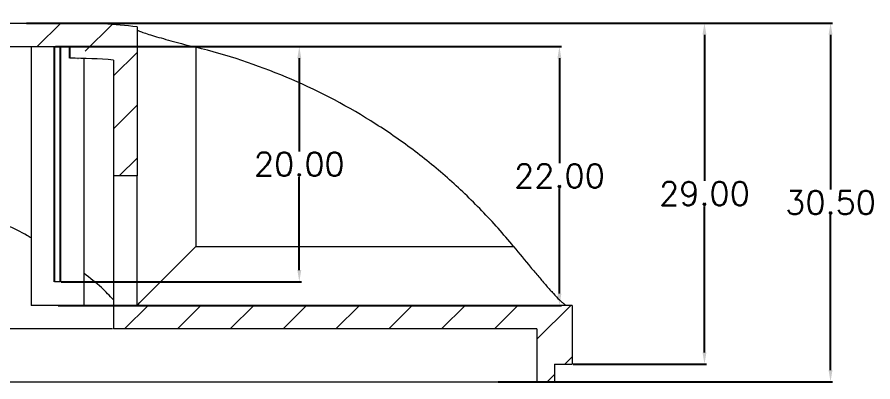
# Model space of a CAD drawing. Header units: inches. Extents: x 1813 to 4218, y 284 to 889.
# Drawn here: x 3432.1 to 3504.8, y 540.6 to 571.6 of the extents above; entities that cross this region are included whole.
import ezdxf

# ---------------------------------------------------------------- set-up
doc = ezdxf.new("R2010")
doc.units = ezdxf.units.IN
doc.header["$LTSCALE"] = 15
doc.styles.get("Standard").update_dxf_attribs({"font": 'txt', "bigfont": 'gbcbig.shx'})
doc.dimstyles.new('2.5', dxfattribs={"dimtxt": 2, "dimasz": 1, "dimexe": 0.18, "dimexo": 0.0625, "dimgap": 0.09, "dimtad": 0, "dimtih": 1, "dimtoh": 1, "dimzin": 0, "dimdsep": 46, "dimtxsty": 'Standard', "dimcen": 1, "dimadec": 0, "dimazin": 2, "dimtfac": 1, "dimtofl": 0, "dimtmove": 0, "dimatfit": 3, "dimfxl": 1, "dimtolj": 1, "dimtzin": 0, "dimarcsym": 0})

# ---------------------------------------------------------------- blocks, each defined once
blk = doc.blocks.new('*D173')
at = {"color": 0, "lineweight": -2}
for p, q in [((3435.851, 569.104), (3478.377, 569.104)), ((3478.197, 568.104), (3478.197, 559.194)), ((3478.197, 548.104), (3478.197, 557.014)), ((3435.601, 547.104), (3478.377, 547.104))]:
    blk.add_line(p, q, dxfattribs=at)
at = {"color": 0}
for points in [[(3478.03, 568.104), (3478.364, 568.104), (3478.197, 569.104)], [(3478.03, 548.104), (3478.364, 548.104), (3478.197, 547.104)]]:
    blk.add_solid(points, dxfattribs=at)
at = {"layer": 'Defpoints', "color": 0}
for p in [(3435.789, 569.104), (3478.197, 569.104), (3435.539, 547.104)]:
    blk.add_point(p, dxfattribs=at)
at = {"color": 0, "insert": (3478.197, 558.104), "char_height": 2, "attachment_point": 5}
blk.add_mtext('\\A1;22.00', dxfattribs=at)
blk = doc.blocks.new('*D174')
at = {"color": 0, "lineweight": -2}
for p, q in [((3435.351, 569.104), (3456.264, 569.104)), ((3456.084, 568.104), (3456.084, 560.194)), ((3456.084, 550.104), (3456.084, 558.014)), ((3435.851, 549.104), (3456.264, 549.104))]:
    blk.add_line(p, q, dxfattribs=at)
at = {"color": 0}
for points in [[(3455.918, 568.104), (3456.251, 568.104), (3456.084, 569.104)], [(3455.918, 550.104), (3456.251, 550.104), (3456.084, 549.104)]]:
    blk.add_solid(points, dxfattribs=at)
at = {"layer": 'Defpoints', "color": 0}
for p in [(3435.289, 569.104), (3456.084, 569.104), (3435.789, 549.104)]:
    blk.add_point(p, dxfattribs=at)
at = {"color": 0, "insert": (3456.084, 559.104), "char_height": 2, "attachment_point": 5}
blk.add_mtext('\\A1;20.00', dxfattribs=at)
blk = doc.blocks.new('*D175')
at = {"color": 0, "lineweight": -2}
for p, q in [((3436.643, 571.104), (3490.704, 571.104)), ((3490.524, 570.104), (3490.524, 557.694)), ((3490.524, 543.104), (3490.524, 555.514)), ((3479.351, 542.104), (3490.704, 542.104))]:
    blk.add_line(p, q, dxfattribs=at)
at = {"color": 0}
for points in [[(3490.358, 570.104), (3490.691, 570.104), (3490.524, 571.104)], [(3490.358, 543.104), (3490.691, 543.104), (3490.524, 542.104)]]:
    blk.add_solid(points, dxfattribs=at)
at = {"layer": 'Defpoints', "color": 0}
for p in [(3436.581, 571.104), (3490.524, 571.104), (3479.289, 542.104)]:
    blk.add_point(p, dxfattribs=at)
at = {"color": 0, "insert": (3490.524, 556.604), "char_height": 2, "attachment_point": 5}
blk.add_mtext('\\A1;29.00', dxfattribs=at)
blk = doc.blocks.new('*D176')
at = {"color": 0, "lineweight": -2}
for p, q in [((3432.904, 571.104), (3501.421, 571.104)), ((3501.241, 570.104), (3501.241, 556.944)), ((3501.241, 541.604), (3501.241, 554.764)), ((3472.985, 540.604), (3501.421, 540.604))]:
    blk.add_line(p, q, dxfattribs=at)
at = {"color": 0}
for points in [[(3501.074, 570.104), (3501.408, 570.104), (3501.241, 571.104)], [(3501.074, 541.604), (3501.408, 541.604), (3501.241, 540.604)]]:
    blk.add_solid(points, dxfattribs=at)
at = {"layer": 'Defpoints', "color": 0}
for p in [(3432.841, 571.104), (3501.241, 571.104), (3472.923, 540.604)]:
    blk.add_point(p, dxfattribs=at)
at = {"color": 0, "insert": (3501.241, 555.854), "char_height": 2, "attachment_point": 5}
blk.add_mtext('\\A1;30.50', dxfattribs=at)

msp = doc.modelspace()

# ---------------------------------------------------------------- hatches: boundary and pattern name
at = {"linetype": 'Continuous', "lineweight": 0}
h = msp.add_hatch(dxfattribs=at)
h.set_pattern_fill('ANSI31', color=4, style=0)
edge = h.paths.add_edge_path(flags=0)
edge.add_line((3420.789, 571.104), (3397.039, 571.104))
edge.add_line((3397.039, 571.104), (3397.039, 570.904))
edge.add_line((3397.039, 570.904), (3372.039, 570.904))
edge.add_line((3372.039, 570.904), (3372.039, 571.104))
edge.add_line((3372.039, 571.104), (3348.289, 571.104))
edge.add_line((3348.289, 571.104), (3347.789, 570.604))
edge.add_line((3347.789, 570.604), (3347.789, 566.104))
edge.add_line((3347.789, 566.104), (3344.789, 566.104))
edge.add_line((3344.789, 566.104), (3344.789, 564.104))
edge.add_line((3344.789, 564.104), (3350.789, 564.104))
edge.add_line((3350.789, 564.104), (3350.789, 569.104))
edge.add_line((3350.789, 569.104), (3436.581, 569.104))
edge.add_arc((3436.581, 521.104), 47, 85.47464, 90, ccw=False)
edge.add_line((3440.289, 567.958), (3440.289, 558.104))
edge.add_line((3440.289, 558.104), (3442.289, 558.104))
edge.add_line((3442.289, 558.104), (3442.289, 570.777))
edge.add_arc((3436.581, 521.104), 50, 83.44446, 90)
edge.add_line((3436.581, 571.104), (3427.789, 571.104))
edge.add_line((3427.789, 571.104), (3427.789, 571.604))
edge.add_line((3427.789, 571.604), (3427.289, 571.604))
edge.add_line((3427.289, 571.604), (3427.289, 570.604))
edge.add_line((3427.289, 570.604), (3421.289, 570.604))
edge.add_line((3421.289, 570.604), (3421.289, 571.604))
edge.add_line((3421.289, 571.604), (3420.789, 571.604))
edge.add_line((3420.789, 571.604), (3420.789, 571.104))
h = msp.add_hatch(dxfattribs=at)
h.set_pattern_fill('ANSI31', color=4, style=0)
h.paths.add_polyline_path([(3477.789, 540.604), (3477.789, 542.104), (3479.289, 542.104), (3479.289, 547.104), (3440.289, 547.104), (3440.289, 545.104), (3476.289, 545.104), (3476.289, 540.604)], flags=0)

# ---------------------------------------------------------------- linework, layer by layer
at = {"color": 7, "linetype": 'Continuous', "lineweight": 15}
for p, q in [((3427.789, 571.104), (3436.581, 571.104)), ((3442.289, 570.777), (3442.289, 558.104)), ((3350.789, 569.104), (3436.581, 569.104)), ((3433.289, 569.104), (3433.289, 547.104)), ((3447.289, 569.044), (3447.289, 552.104)), ((3437.789, 547.104), (3437.789, 568.056)), ((3440.289, 567.958), (3440.289, 558.104)), ((3442.289, 558.104), (3440.289, 558.104)), ((3440.289, 558.104), (3440.289, 547.104)), ((3442.289, 547.104), (3442.289, 558.104)), ((3447.289, 552.104), (3474.302, 552.104)), ((3435.789, 549.104), (3435.289, 549.104)), ((3437.789, 547.104), (3433.289, 547.104)), ((3479.289, 547.104), (3440.289, 547.104)), ((3440.289, 547.104), (3440.289, 545.104)), ((3479.289, 547.104), (3479.289, 542.104)), ((3476.289, 545.104), (3440.289, 545.104)), ((3476.289, 545.104), (3476.289, 540.604)), ((3477.789, 542.104), (3479.289, 542.104)), ((3477.789, 542.104), (3477.789, 540.604)), ((3429.289, 540.604), (3476.289, 540.604)), ((3476.289, 540.604), (3477.789, 540.604))]:
    msp.add_line(p, q, dxfattribs=at)
for p, q in [((3435.289, 549.104), (3435.289, 569.104)), ((3435.789, 549.104), (3435.789, 569.104)), ((3436.581, 568.104), (3436.581, 569.104))]:
    msp.add_line(p, q)
at = {"color": 7, "linetype": 'Continuous', "lineweight": 15, "flags": 128}
msp.add_lwpolyline([(3442.289, 547.104), (3442.351, 547.166), (3442.534, 547.349), (3442.834, 547.649), (3443.244, 548.059), (3443.753, 548.569), (3444.35, 549.165), (3445.019, 549.834), (3445.744, 550.559), (3446.507, 551.322), (3447.289, 552.104)], dxfattribs=at)
at = {"color": 7, "linetype": 'Continuous', "lineweight": 15}
for radius, start in [(50, 83.44446), (47, 85.47464)]:
    msp.add_arc((3436.581, 521.104), radius, start, 90, dxfattribs=at)
for points, knots in [([(3442.289, 570.56), (3442.289, 570.537), (3442.323, 570.508), (3442.453, 570.437), (3442.552, 570.395), (3442.808, 570.298), (3442.965, 570.245), (3443.333, 570.126), (3443.546, 570.06), (3444.008, 569.923), (3444.26, 569.85), (3444.806, 569.696), (3445.094, 569.617), (3445.69, 569.455), (3446.002, 569.373), (3446.64, 569.207), (3446.962, 569.125), (3447.289, 569.044)], [0, 0, 0, 0, 0.125, 0.125, 0.25, 0.25, 0.375, 0.375, 0.5, 0.5, 0.625, 0.625, 0.75, 0.75, 0.875, 0.875, 1, 1, 1, 1]), ([(3474.302, 552.104), (3473.872, 552.632), (3473.429, 553.151), (3472.527, 554.166), (3472.067, 554.663), (3470.658, 556.123), (3469.682, 557.055), (3467.657, 558.836), (3466.608, 559.685), (3464.979, 560.897), (3464.426, 561.29), (3463.303, 562.056), (3462.731, 562.429), (3459.848, 564.228), (3457.453, 565.462), (3452.496, 567.542), (3449.933, 568.388), (3447.289, 569.044)], [0, 0, 0, 0, 0.0625, 0.0625, 0.125, 0.125, 0.25, 0.25, 0.375, 0.375, 0.4375, 0.4375, 0.5, 0.5, 0.75, 0.75, 1, 1, 1, 1]), ([(3433.289, 552.835), (3433.184, 552.9), (3431.939, 553.671), (3430.556, 554.18), (3429.289, 554.647)], [0, 0, 0, 0, 0.084161, 1, 1, 1, 1]), ([(3474.302, 552.104), (3474.79, 551.507), (3475.269, 550.925), (3475.979, 550.076), (3476.212, 549.799), (3476.659, 549.273), (3476.875, 549.021), (3477.187, 548.665), (3477.289, 548.549), (3477.489, 548.326), (3477.587, 548.218), (3477.866, 547.915), (3478.037, 547.736), (3478.268, 547.51), (3478.34, 547.441), (3478.473, 547.323), (3478.533, 547.272), (3478.695, 547.149), (3478.779, 547.104), (3478.831, 547.104)], [0, 0, 0, 0, 0.25, 0.25, 0.375, 0.375, 0.5, 0.5, 0.5625, 0.5625, 0.625, 0.625, 0.75, 0.75, 0.8125, 0.8125, 0.875, 0.875, 1, 1, 1, 1]), ([(3440.289, 547.565), (3439.957, 547.924), (3439.191, 548.753), (3438.296, 549.424), (3437.789, 549.804)], [0, 0, 0, 0, 0.4341309, 1, 1, 1, 1]), ([(3440.214, 545.104), (3438.654, 545.104), (3435.46, 545.104), (3430.529, 545.104), (3425.455, 545.104), (3422.011, 545.104), (3420.289, 545.104)], [0, 0, 0, 0, 0.24062, 0.492877, 0.746441, 1, 1, 1, 1])]:
    msp.add_open_spline(points, degree=3, knots=knots, dxfattribs=at)

# ---------------------------------------------------------------- dimensions: what is measured, and where the dimension line sits
for base, p1, p2, picture, middle in [((3501.241, 571.104), (3472.923, 540.604), (3432.841, 571.104), '*D176', (3501.241, 555.854)), ((3490.524, 571.104), (3479.289, 542.104), (3436.581, 571.104), '*D175', (3490.524, 556.604)), ((3456.084, 569.104), (3435.789, 549.104), (3435.289, 569.104), '*D174', (3456.084, 559.104)), ((3478.197, 569.104), (3435.539, 547.104), (3435.789, 569.104), '*D173', (3478.197, 558.104))]:
    dim = msp.add_linear_dim(base=base, p1=p1, p2=p2, angle=90, dimstyle='2.5')
    dim.commit()
    dim.dimension.update_dxf_attribs({"geometry": picture, "text_midpoint": middle})

doc.saveas('drawing.dxf')
